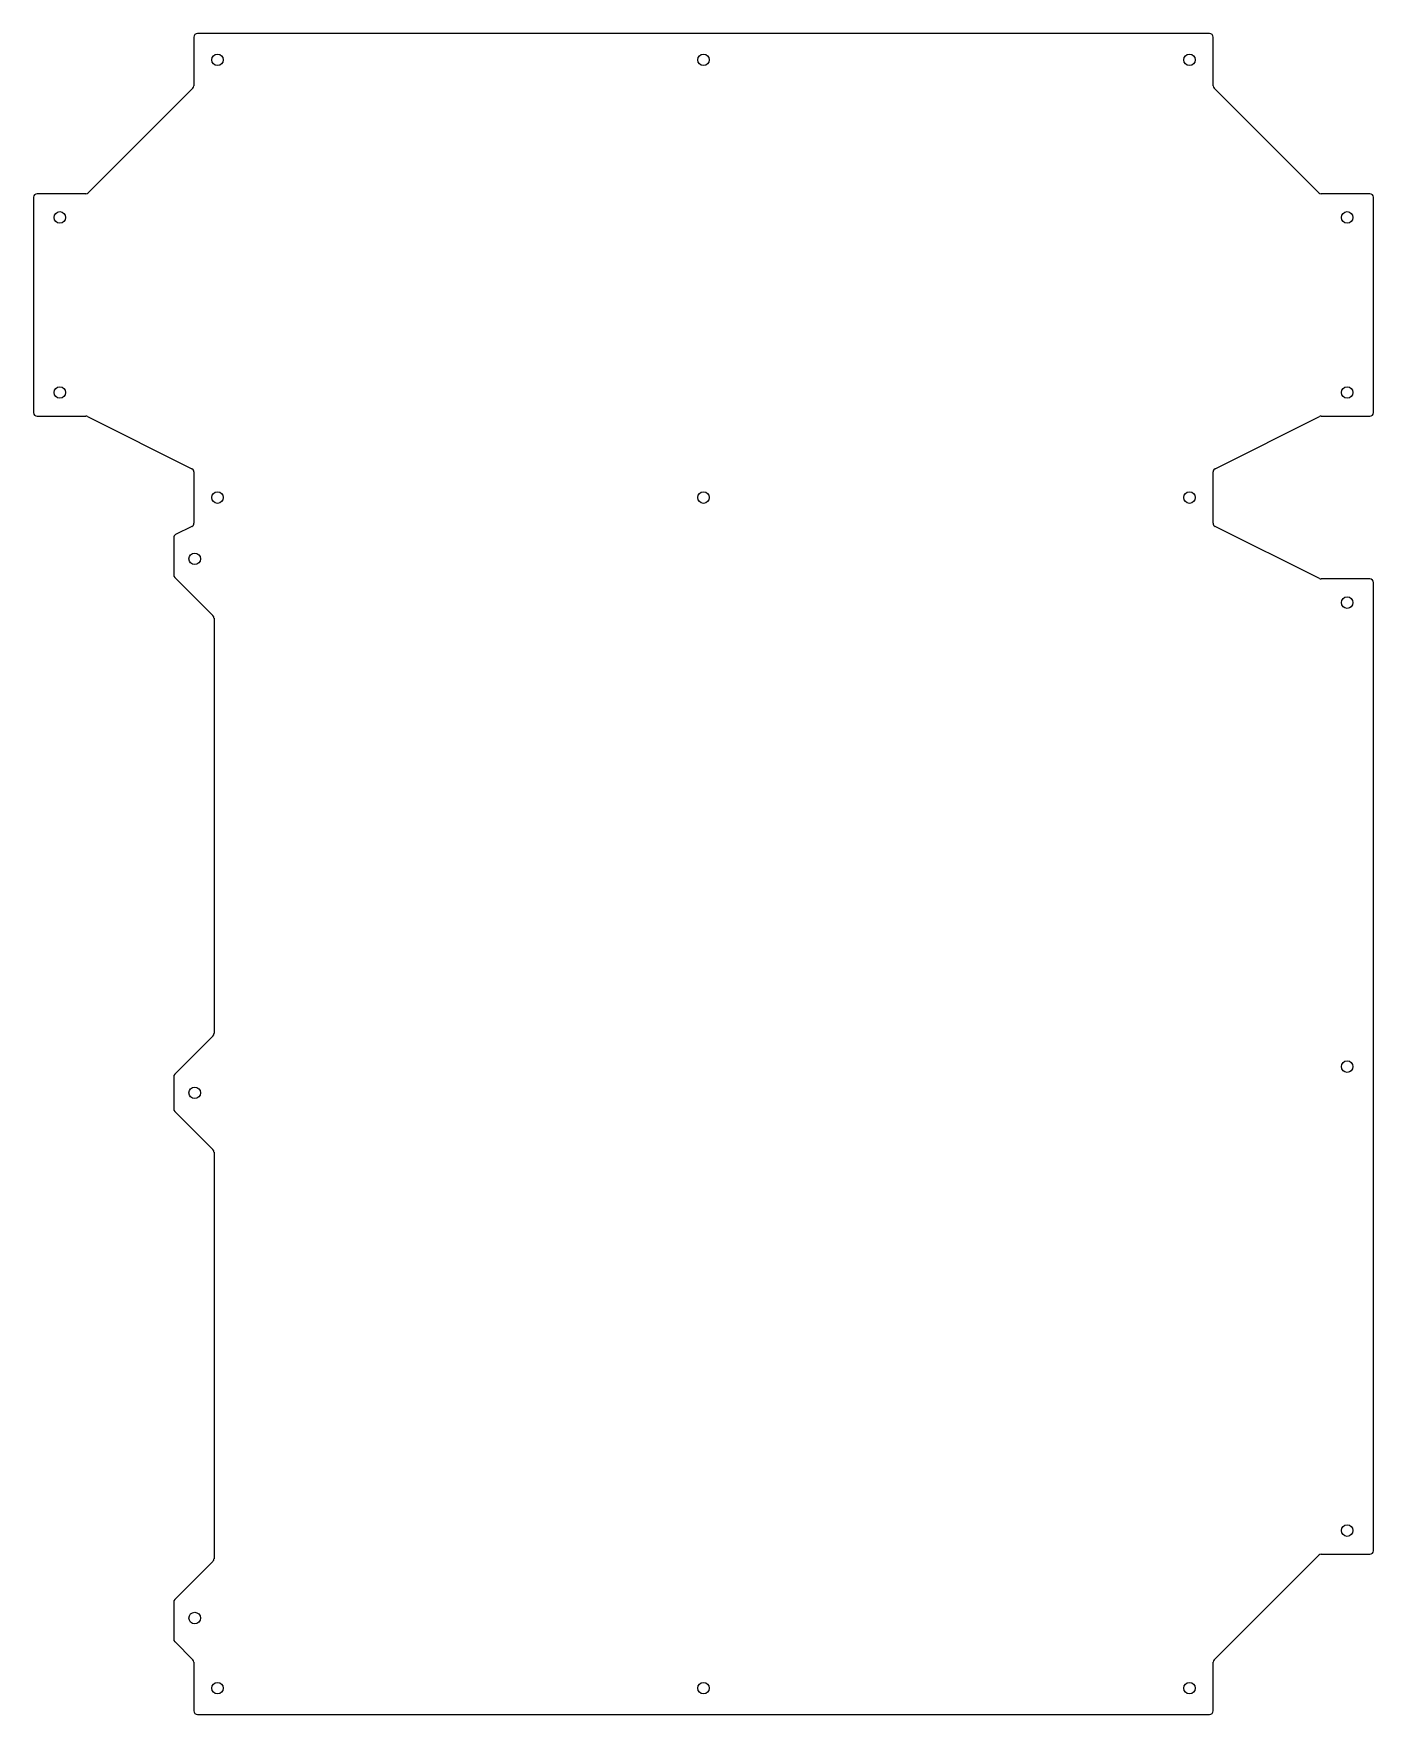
# Model space of a CAD drawing. Header units: inches. Extents: x -15.1 to 15.1, y -18.9 to 18.9.
import ezdxf

# ---------------------------------------------------------------- set-up
doc = ezdxf.new("R2010")
doc.units = ezdxf.units.IN
doc.layers.add('CUTOUTS', color=1, linetype='CONTINUOUS')
doc.layers.add('PERIMETER', color=5, linetype='CONTINUOUS')

msp = doc.modelspace()

# ---------------------------------------------------------------- linework, layer by layer
at = {"layer": 'CUTOUTS'}
for centre in [(-10.925, 18.307), (0, 18.307), (10.925, 18.307), (-14.469, 14.764), (14.469, 14.764), (-14.469, 10.827), (14.469, 10.827), (-10.925, 8.465), (0, 8.465), (10.925, 8.465), (-11.437, 7.087), (14.469, 6.102), (14.469, -4.331), (-11.437, -4.921), (14.469, -14.764), (-11.437, -16.732), (-10.925, -18.307), (0, -18.307), (10.925, -18.307)]:
    msp.add_circle(centre, 0.13, dxfattribs=at)
at = {"layer": 'PERIMETER'}
for p, q in [((11.378, 18.898), (-11.378, 18.898)), ((-11.457, 18.819), (-11.457, 17.725)), ((11.457, 17.725), (11.457, 18.819)), ((-11.48, 17.669), (-13.83, 15.318)), ((13.83, 15.318), (11.48, 17.669)), ((-15.059, 15.217), (-15.059, 10.374)), ((-13.886, 15.295), (-14.98, 15.295)), ((14.98, 15.295), (13.886, 15.295)), ((15.059, 10.374), (15.059, 15.217)), ((-14.98, 10.295), (-13.883, 10.295)), ((-13.847, 10.287), (-11.5, 9.113)), ((11.5, 9.113), (13.847, 10.287)), ((13.883, 10.295), (14.98, 10.295)), ((-11.457, 9.043), (-11.457, 7.886)), ((11.457, 7.886), (11.457, 9.043)), ((-11.909, 7.562), (-11.909, 6.726)), ((-11.5, 7.816), (-11.866, 7.633)), ((13.847, 6.642), (11.5, 7.816)), ((-11.886, 6.67), (-11.027, 5.81)), ((14.98, 6.634), (13.883, 6.634)), ((15.059, -15.217), (15.059, 6.555)), ((-11.004, 5.755), (-11.004, -3.589)), ((-11.027, -3.645), (-11.886, -4.504)), ((-11.909, -4.56), (-11.909, -5.282)), ((-11.886, -5.338), (-11.027, -6.197)), ((-11.004, -6.253), (-11.004, -15.4)), ((-11.027, -15.456), (-11.886, -16.316)), ((11.48, -17.669), (13.83, -15.318)), ((13.886, -15.295), (14.98, -15.295)), ((-11.909, -16.371), (-11.909, -17.207)), ((-11.886, -17.262), (-11.48, -17.669)), ((-11.457, -17.725), (-11.457, -18.819)), ((11.457, -18.819), (11.457, -17.725)), ((-11.378, -18.898), (11.378, -18.898))]:
    msp.add_line(p, q, dxfattribs=at)
for centre, start, end in [((11.378, 18.819), 0, 90), ((-11.378, 18.819), 90, 180), ((-11.535, 17.725), -45, 0), ((11.535, 17.725), 180, 225), ((-14.98, 15.217), 90, 180), ((-13.886, 15.374), 270, 315), ((13.886, 15.374), 225, 270), ((14.98, 15.217), 0, 90), ((-14.98, 10.374), 180, 270), ((-13.883, 10.217), 63.4349, 90), ((13.883, 10.217), 90, 116.5651), ((14.98, 10.374), 270, 360), ((-11.535, 9.043), 0, 63.4349), ((11.535, 9.043), 116.5651, 180), ((-11.831, 7.562), 116.5651, 180), ((-11.535, 7.886), -63.4349, 0), ((11.535, 7.886), 180, 243.4349), ((-11.831, 6.726), 180, 225), ((13.883, 6.713), 243.4349, 270), ((14.98, 6.555), 0, 90), ((-11.083, 5.755), 0, 45), ((-11.083, -3.589), -45, 0), ((-11.831, -4.56), 135, 180), ((-11.831, -5.282), 180, 225), ((-11.083, -6.253), 0, 45), ((-11.083, -15.4), -45, 0), ((13.886, -15.374), 90, 135), ((14.98, -15.217), 270, 360), ((-11.831, -16.371), 135, 180), ((-11.831, -17.207), 180, 225), ((-11.535, -17.725), 0, 45), ((11.535, -17.725), 135, 180), ((-11.378, -18.819), 180, 270), ((11.378, -18.819), -90, 0)]:
    msp.add_arc(centre, 0.0787, start, end, dxfattribs=at)

doc.saveas('drawing.dxf')
